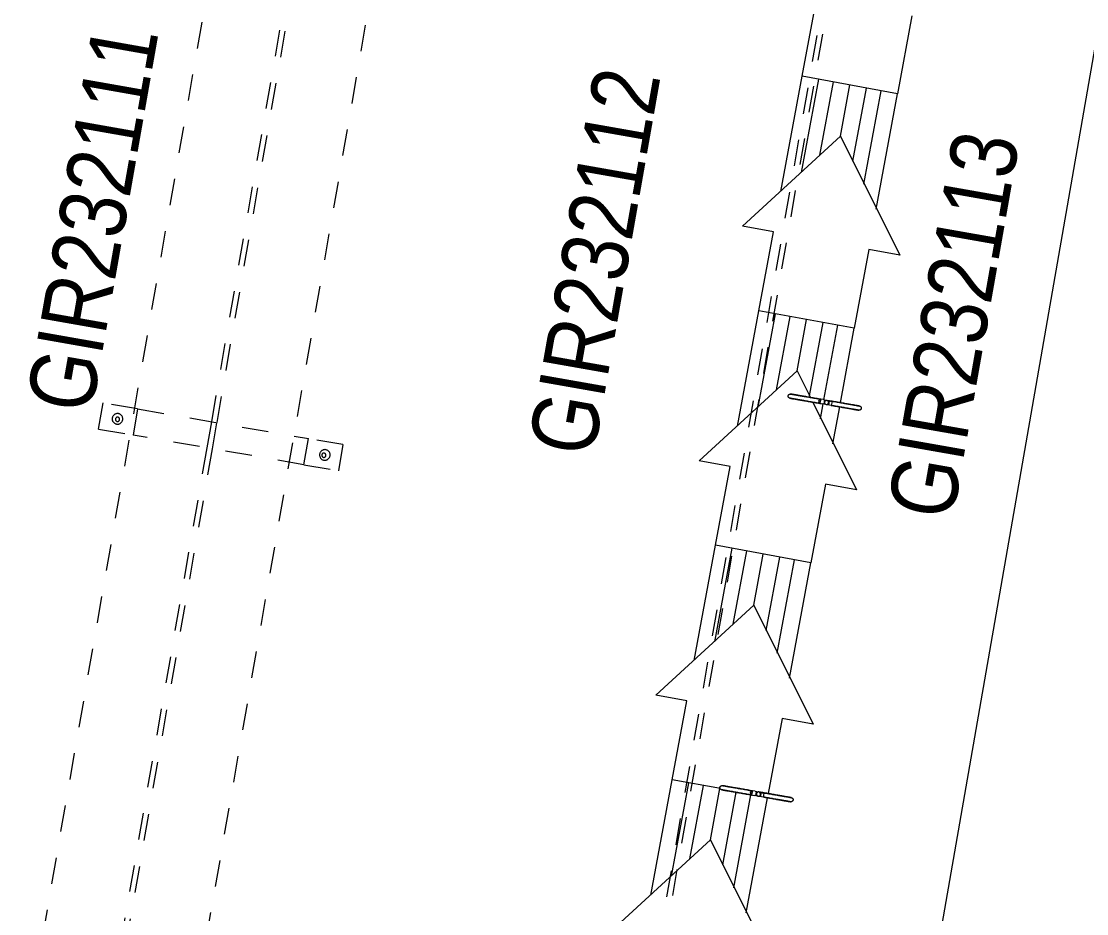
# Model space of a CAD drawing. Header units: metres. Extents: x 2 to 65, y 3 to 557.
# Drawn here: x 45.635 to 49.654, y 526.497 to 529.865 of the extents above; entities that cross this region are included whole.
import ezdxf

# ---------------------------------------------------------------- set-up
doc = ezdxf.new("R2010")
doc.units = ezdxf.units.M
doc.linetypes.add('JacobsDash', pattern=[0.0045, 0.003, -0.0015])
doc.layers.get('Defpoints').update_dxf_attribs({"color": 41})
for name, color, linetype, lineweight in [('A-ANNO-DIMS', 7, 'Continuous', 9), ('A-DETL', 7, 'Continuous', 13), ('A-GENM', 7, 'Continuous', 35), ('S-BEAM', 7, 'Continuous', 50), ('S-BEAM-HDLN', 7, 'JacobsDash', 18), ('S-BEAM-IDEN', 7, 'Continuous', 18)]:
    doc.layers.add(name, color=color, linetype=linetype, lineweight=lineweight)
doc.styles.add('Arial Narrow_5', font='ARIALN.TTF', dxfattribs={"height": 0.25})
doc.dimstyles.new('Dimension_Standard_O__mm__2', dxfattribs={"dimscale": 0.3048, "dimtxt": 0.255858, "dimasz": 0.82021, "dimexe": 0.787402, "dimexo": 0.492126, "dimgap": 0.492126, "dimtad": 1, "dimdec": 0, "dimlfac": 1000, "dimzin": 0, "dimdsep": 46, "dimtxsty": 'Arial Narrow_5', "dimsah": 1, "dimcen": 0.09, "dimaunit": 1, "dimadec": 4, "dimazin": 0, "dimtfac": 1, "dimtdec": 4, "dimtix": 1, "dimtmove": 2, "dimatfit": 3, "dimfxl": 1, "dimtvp": 1, "dimtfill": 1, "dimtolj": 1, "dimtzin": 0, "dimlwd": 18, "dimlwe": 18, "dimarcsym": 2})

# ---------------------------------------------------------------- blocks, each defined once
blk = doc.blocks.new('T2DPAA-T2D-C3S-SD-M2D-100010_250_dwg-40816791-DRG-2873251 - SERVICE SUPPORT GENERAL ARRANGEMENT PLAN')
at = {"color": 252, "lineweight": 18, "true_color": 0x888888}
for p, q in [((62.7834, -621.6678), (63.225, -621.6337)), ((61.886, -621.7371), (62.3277, -621.703)), ((62.8724, -621.7244), (63.2299, -621.6967)), ((60.9887, -621.8065), (61.4303, -621.7723)), ((61.975, -621.7937), (62.3325, -621.7661)), ((62.9538, -621.7745), (63.2342, -621.7528)), ((60.0914, -621.8758), (60.533, -621.8417)), ((61.0777, -621.863), (61.4352, -621.8354)), ((62.0565, -621.8438), (62.3369, -621.8222)), ((61.1591, -621.9132), (61.4395, -621.8915)), ((62.9635, -621.9007), (63.2439, -621.879)), ((60.1804, -621.9324), (60.5379, -621.9048)), ((62.1455, -621.9004), (62.0611, -621.975)), ((62.8908, -621.9627), (63.2483, -621.9351)), ((60.2618, -621.9825), (60.5422, -621.9608)), ((62.0662, -621.97), (62.3466, -621.9483)), ((62.0659, -622.0264), (62.3509, -622.0044)), ((62.8115, -622.0323), (63.2531, -621.9982)), ((61.1689, -622.0393), (61.4493, -622.0177)), ((61.9934, -622.032), (62.0497, -622.0277)), ((60.2716, -622.1087), (60.5492, -622.0872)), ((61.0961, -622.1014), (61.4536, -622.0737)), ((61.9142, -622.1016), (62.0552, -622.0907)), ((62.0711, -622.0895), (62.3558, -622.0675)), ((61.0169, -622.171), (61.4585, -622.1368)), ((60.1988, -622.1707), (60.5542, -622.1432)), ((60.1196, -622.2403), (60.5598, -622.2063))]:
    blk.add_line(p, q, dxfattribs=at)
at = {"color": 252, "lineweight": 18, "true_color": 0x888888, "flags": 128}
for points in [[(63.5513, -621.9751), (63.2532, -621.9982), (63.2251, -621.6337), (63.5265, -621.6104), (63.5173, -621.4912), (63.9401, -621.7617), (64.1364, -621.7466)], [(63.0428, -621.8311), (62.6665, -622.1634), (62.6573, -622.0442), (62.3559, -622.0675), (62.3277, -621.703), (62.6292, -621.6797), (62.6199, -621.5605), (63.0428, -621.8311), (63.2391, -621.8159)], [(62.0464, -621.9879), (61.7692, -622.2327), (61.76, -622.1135), (61.4586, -622.1368), (61.4304, -621.7723), (61.7318, -621.749), (61.7226, -621.6299), (62.1455, -621.9004), (62.3417, -621.8852)], [(60.5473, -622.0263), (60.5331, -621.8417), (60.8345, -621.8184), (60.8253, -621.6992), (61.2481, -621.9697), (61.4444, -621.9546)], [(60.3508, -622.0391), (59.9745, -622.3714), (59.9653, -622.2522), (59.6639, -622.2755), (59.6358, -621.911), (59.9372, -621.8877), (59.928, -621.7685), (60.3508, -622.0391), (60.5471, -622.0239)], [(61.2481, -621.9697), (60.8719, -622.302), (60.8627, -622.1829), (60.5753, -622.2051)]]:
    blk.add_lwpolyline(points, dxfattribs=at)
blk = doc.blocks.new('T2DPAA-T2D-PWC-SD-M2D-100001_ProposedDrainage_rvt-1-DRG-2873251 - SERVICE SUPPORT GENERAL ARRANGEMENT PLAN')
at = {"color": 252, "lineweight": 18, "true_color": 0x888888, "rotation": 75.11694444444437}
blk.add_blockref('T2DPAA-T2D-C3S-SD-M2D-100010_250_dwg-40816791-DRG-2873251 - SERVICE SUPPORT GENERAL ARRANGEMENT PLAN', (-1731.0833, 628.2185), dxfattribs=at)
blk = doc.blocks.new('11_GEN_BR08_Hanger for drainage_Support - 11_GEN_drainage support-9311119-DRG-2873251 - SERVICE SUPPORT GENERAL ARRANGEMENT PLAN')
at = {"layer": 'A-GENM', "lineweight": 9}
for p, q in [((-0.0243, 0.0079), (-0.0243, -0.0083)), ((-0.0147, 0.0079), (-0.0243, 0.0079)), ((-0.0147, 0.0079), (-0.0009, 0.0079)), ((-0.0086, -0.0074), (-0.0086, 0.0069)), ((-0.0086, 0.0069), (-0.004, 0.0069)), ((0.0009, 0.0079), (0.0194, 0.0079)), ((0.004, 0.0069), (0.0087, 0.0069)), ((0.0087, 0.0069), (0.0087, -0.0074)), ((0.0194, 0.0079), (0.0194, -0.0083)), ((-0.0243, -0.0083), (-0.0147, -0.0083)), ((0.0194, -0.0083), (-0.0147, -0.0083)), ((-0.003, -0.0074), (-0.0086, -0.0074)), ((-0.0025, -0.0074), (-0.0027, -0.0074)), ((0.0027, -0.0074), (0.0025, -0.0074)), ((0.0087, -0.0074), (0.003, -0.0074))]:
    blk.add_line(p, q, dxfattribs=at)
at = {"layer": 'A-GENM', "lineweight": 9, "flags": 128}
for points in [[(-0.1472, -0.0048), (-0.1472, -0.0044), (-0.1472, -0.0041), (-0.1472, -0.0038), (-0.1471, -0.0035), (-0.1471, -0.0032), (-0.147, -0.0028), (-0.1469, -0.0025), (-0.1469, -0.0022), (-0.1468, -0.0019), (-0.1467, -0.0016), (-0.1465, -0.0013), (-0.1464, -0.001), (-0.1463, -0.0007), (-0.1461, -0.0005), (-0.1459, -0.0002), (-0.1458, 0.0001), (-0.1456, 0.0003), (-0.1454, 0.0006), (-0.1452, 0.0008), (-0.1449, 0.0011), (-0.1447, 0.0013), (-0.1445, 0.0015), (-0.1442, 0.0017), (-0.144, 0.0019), (-0.1437, 0.0021), (-0.1435, 0.0023), (-0.1432, 0.0024), (-0.1429, 0.0026), (-0.1426, 0.0027), (-0.1423, 0.0029), (-0.142, 0.003), (-0.1417, 0.0031), (-0.1414, 0.0032), (-0.1411, 0.0033), (-0.1408, 0.0033), (-0.1405, 0.0034), (-0.1402, 0.0034), (-0.1399, 0.0035), (-0.1395, 0.0035), (-0.1394, 0.0035)], [(-0.1394, 0.0035), (-0.1393, 0.0035), (-0.139, 0.0035), (-0.1385, 0.0035), (-0.1378, 0.0036), (-0.1368, 0.0036), (-0.1357, 0.0036), (-0.1343, 0.0037), (-0.1328, 0.0037), (-0.131, 0.0038), (-0.129, 0.0038), (-0.1269, 0.0039), (-0.1246, 0.004), (-0.122, 0.0041), (-0.1193, 0.0041), (-0.1164, 0.0042), (-0.1134, 0.0043), (-0.1101, 0.0044), (-0.1067, 0.0046), (-0.1032, 0.0047), (-0.0995, 0.0048), (-0.0956, 0.0049), (-0.0916, 0.005), (-0.0875, 0.0052), (-0.0832, 0.0053), (-0.0789, 0.0055), (-0.0744, 0.0056), (-0.0698, 0.0057), (-0.0651, 0.0059), (-0.0603, 0.0061), (-0.0554, 0.0062), (-0.0504, 0.0064), (-0.0454, 0.0065), (-0.0403, 0.0067), (-0.0352, 0.0069), (-0.03, 0.007), (-0.0248, 0.0072)], [(-0.024, 0.0072), (-0.0279, 0.0071), (-0.033, 0.0069), (-0.0382, 0.0068), (-0.0433, 0.0066), (-0.0483, 0.0064), (-0.0533, 0.0063), (-0.0582, 0.0061), (-0.0631, 0.006), (-0.0678, 0.0058), (-0.0724, 0.0057), (-0.077, 0.0055), (-0.0814, 0.0054), (-0.0857, 0.0052), (-0.0899, 0.0051), (-0.094, 0.005), (-0.0979, 0.0048), (-0.1016, 0.0047), (-0.1053, 0.0046), (-0.1087, 0.0045), (-0.112, 0.0044), (-0.1152, 0.0043), (-0.1181, 0.0042), (-0.1209, 0.0041), (-0.1235, 0.004), (-0.1259, 0.0039), (-0.1282, 0.0039), (-0.1302, 0.0038), (-0.132, 0.0037), (-0.1337, 0.0037), (-0.1351, 0.0036), (-0.1364, 0.0036), (-0.1374, 0.0036), (-0.1382, 0.0035), (-0.1388, 0.0035), (-0.1392, 0.0035), (-0.1394, 0.0035), (-0.1394, 0.0035)], [(0.1242, 0.012), (0.1241, 0.012), (0.1238, 0.012), (0.1232, 0.012), (0.1225, 0.012), (0.1216, 0.0119), (0.1204, 0.0119), (0.119, 0.0118), (0.1175, 0.0118), (0.1157, 0.0117), (0.1138, 0.0117), (0.1116, 0.0116), (0.1093, 0.0115), (0.1068, 0.0115), (0.104, 0.0114), (0.1012, 0.0113), (0.0981, 0.0112), (0.0949, 0.0111), (0.0915, 0.011), (0.0879, 0.0108), (0.0842, 0.0107), (0.0803, 0.0106), (0.0763, 0.0105), (0.0722, 0.0103), (0.068, 0.0102), (0.0636, 0.0101), (0.0591, 0.0099), (0.0545, 0.0098), (0.0498, 0.0096), (0.045, 0.0095), (0.0401, 0.0093), (0.0352, 0.0091), (0.0302, 0.009), (0.0251, 0.0088), (0.0199, 0.0086), (0.0148, 0.0085), (0.0096, 0.0083), (0.0077, 0.0083)], [(0.0077, 0.0083), (0.0126, 0.0084), (0.0178, 0.0086), (0.0229, 0.0087), (0.028, 0.0089), (0.0331, 0.0091), (0.0381, 0.0092), (0.043, 0.0094), (0.0478, 0.0095), (0.0525, 0.0097), (0.0572, 0.0099), (0.0617, 0.01), (0.0661, 0.0101), (0.0704, 0.0103), (0.0746, 0.0104), (0.0787, 0.0105), (0.0826, 0.0107), (0.0864, 0.0108), (0.09, 0.0109), (0.0935, 0.011), (0.0968, 0.0111), (0.0999, 0.0112), (0.1029, 0.0113), (0.1056, 0.0114), (0.1082, 0.0115), (0.1107, 0.0116), (0.1129, 0.0117), (0.1149, 0.0117), (0.1168, 0.0118), (0.1184, 0.0118), (0.1199, 0.0119), (0.1211, 0.0119), (0.1221, 0.0119), (0.1229, 0.012), (0.1236, 0.012), (0.124, 0.012), (0.1242, 0.012), (0.1242, 0.012)], [(0.1242, 0.012), (0.1245, 0.012), (0.1248, 0.012), (0.1251, 0.012), (0.1255, 0.012), (0.1258, 0.0119), (0.1261, 0.0118), (0.1264, 0.0118), (0.1267, 0.0117), (0.127, 0.0116), (0.1273, 0.0115), (0.1276, 0.0114), (0.1279, 0.0112), (0.1282, 0.0111), (0.1285, 0.0109), (0.1287, 0.0108), (0.129, 0.0106), (0.1293, 0.0104), (0.1295, 0.0102), (0.1298, 0.01), (0.13, 0.0098), (0.1302, 0.0095), (0.1304, 0.0093), (0.1306, 0.0091), (0.1308, 0.0088), (0.131, 0.0086), (0.1312, 0.0083), (0.1314, 0.008), (0.1315, 0.0077), (0.1317, 0.0074), (0.1318, 0.0072), (0.1319, 0.0069), (0.132, 0.0066), (0.1321, 0.0063), (0.1322, 0.0059), (0.1323, 0.0056), (0.1323, 0.0053), (0.1324, 0.005), (0.1324, 0.0047), (0.1324, 0.0044), (0.1324, 0.0043)], [(0.1324, 0.0043), (0.1324, 0.004), (0.1324, 0.0036), (0.1324, 0.0033), (0.1324, 0.003), (0.1323, 0.0027), (0.1323, 0.0024), (0.1322, 0.0021), (0.1321, 0.0017), (0.132, 0.0014), (0.1319, 0.0011), (0.1318, 0.0008), (0.1316, 0.0006), (0.1315, 0.0003), (0.1313, 0), (0.1312, -0.0003), (0.131, -0.0005), (0.1308, -0.0008), (0.1306, -0.0011), (0.1304, -0.0013), (0.1302, -0.0015), (0.13, -0.0018), (0.1297, -0.002), (0.1295, -0.0022), (0.1292, -0.0024), (0.129, -0.0026), (0.1287, -0.0027), (0.1284, -0.0029), (0.1282, -0.0031), (0.1279, -0.0032), (0.1276, -0.0033), (0.1273, -0.0035), (0.127, -0.0036), (0.1267, -0.0037), (0.1264, -0.0037), (0.126, -0.0038), (0.1257, -0.0039), (0.1254, -0.0039), (0.1251, -0.004), (0.1248, -0.004), (0.1247, -0.004)], [(-0.1389, -0.0125), (-0.1393, -0.0125), (-0.1396, -0.0125), (-0.1399, -0.0125), (-0.1402, -0.0124), (-0.1405, -0.0124), (-0.1408, -0.0123), (-0.1412, -0.0123), (-0.1415, -0.0122), (-0.1418, -0.0121), (-0.1421, -0.012), (-0.1424, -0.0118), (-0.1427, -0.0117), (-0.1429, -0.0116), (-0.1432, -0.0114), (-0.1435, -0.0112), (-0.1438, -0.0111), (-0.144, -0.0109), (-0.1443, -0.0107), (-0.1445, -0.0105), (-0.1447, -0.0103), (-0.145, -0.01), (-0.1452, -0.0098), (-0.1454, -0.0095), (-0.1456, -0.0093), (-0.1458, -0.009), (-0.146, -0.0088), (-0.1461, -0.0085), (-0.1463, -0.0082), (-0.1464, -0.0079), (-0.1466, -0.0076), (-0.1467, -0.0073), (-0.1468, -0.007), (-0.1469, -0.0067), (-0.147, -0.0064), (-0.147, -0.0061), (-0.1471, -0.0058), (-0.1471, -0.0055), (-0.1472, -0.0052), (-0.1472, -0.0048), (-0.1472, -0.0048)], [(-0.1389, -0.0125), (-0.1388, -0.0125), (-0.1385, -0.0125), (-0.138, -0.0125), (-0.1372, -0.0124), (-0.1363, -0.0124), (-0.1352, -0.0124), (-0.1338, -0.0123), (-0.1322, -0.0123), (-0.1305, -0.0122), (-0.1285, -0.0122), (-0.1264, -0.0121), (-0.124, -0.012), (-0.1215, -0.0119), (-0.1188, -0.0118), (-0.1159, -0.0117), (-0.1128, -0.0116), (-0.1096, -0.0115), (-0.1062, -0.0114), (-0.1027, -0.0113), (-0.099, -0.0112), (-0.0951, -0.0111), (-0.0911, -0.0109), (-0.087, -0.0108), (-0.0827, -0.0107), (-0.0783, -0.0105), (-0.0738, -0.0104), (-0.0692, -0.0102), (-0.0645, -0.0101), (-0.0598, -0.0099), (-0.0549, -0.0098), (-0.0499, -0.0096), (-0.0449, -0.0095), (-0.0398, -0.0093), (-0.0347, -0.0091), (-0.0295, -0.009), (-0.0243, -0.0088), (-0.0225, -0.0087)], [(-0.0225, -0.0087), (-0.0273, -0.0089), (-0.0325, -0.0091), (-0.0377, -0.0092), (-0.0428, -0.0094), (-0.0478, -0.0095), (-0.0528, -0.0097), (-0.0577, -0.0099), (-0.0625, -0.01), (-0.0673, -0.0102), (-0.0719, -0.0103), (-0.0765, -0.0105), (-0.0809, -0.0106), (-0.0852, -0.0108), (-0.0894, -0.0109), (-0.0934, -0.011), (-0.0974, -0.0111), (-0.1011, -0.0113), (-0.1047, -0.0114), (-0.1082, -0.0115), (-0.1115, -0.0116), (-0.1146, -0.0117), (-0.1176, -0.0118), (-0.1204, -0.0119), (-0.123, -0.012), (-0.1254, -0.0121), (-0.1276, -0.0121), (-0.1297, -0.0122), (-0.1315, -0.0123), (-0.1332, -0.0123), (-0.1346, -0.0124), (-0.1358, -0.0124), (-0.1369, -0.0124), (-0.1377, -0.0125), (-0.1383, -0.0125), (-0.1387, -0.0125), (-0.1389, -0.0125), (-0.1389, -0.0125)], [(0.0194, -0.0074), (0.0234, -0.0072), (0.0285, -0.0071), (0.0336, -0.0069), (0.0386, -0.0068), (0.0435, -0.0066), (0.0483, -0.0064), (0.053, -0.0063), (0.0577, -0.0061), (0.0622, -0.006), (0.0667, -0.0059), (0.071, -0.0057), (0.0751, -0.0056), (0.0792, -0.0054), (0.0831, -0.0053), (0.0869, -0.0052), (0.0905, -0.0051), (0.094, -0.005), (0.0973, -0.0049), (0.1004, -0.0048), (0.1034, -0.0047), (0.1062, -0.0046), (0.1088, -0.0045), (0.1112, -0.0044), (0.1134, -0.0043), (0.1154, -0.0043), (0.1173, -0.0042), (0.1189, -0.0042), (0.1204, -0.0041), (0.1216, -0.0041), (0.1226, -0.004), (0.1235, -0.004), (0.1241, -0.004), (0.1245, -0.004), (0.1247, -0.004), (0.1247, -0.004)], [(0.1247, -0.004), (0.1246, -0.004), (0.1243, -0.004), (0.1237, -0.004), (0.123, -0.004), (0.1221, -0.0041), (0.1209, -0.0041), (0.1196, -0.0041), (0.118, -0.0042), (0.1162, -0.0042), (0.1143, -0.0043), (0.1121, -0.0044), (0.1098, -0.0045), (0.1073, -0.0045), (0.1046, -0.0046), (0.1017, -0.0047), (0.0986, -0.0048), (0.0954, -0.0049), (0.092, -0.005), (0.0884, -0.0051), (0.0847, -0.0053), (0.0809, -0.0054), (0.0769, -0.0055), (0.0727, -0.0057), (0.0685, -0.0058), (0.0641, -0.0059), (0.0596, -0.0061), (0.055, -0.0062), (0.0503, -0.0064), (0.0455, -0.0065), (0.0406, -0.0067), (0.0357, -0.0069), (0.0307, -0.007), (0.0256, -0.0072), (0.0205, -0.0073)]]:
    blk.add_lwpolyline(points, dxfattribs=at)
at = {"layer": 'A-GENM', "lineweight": 9}
for centre, start, end in [((-0.0224, -0.0007), 106.8501, 181.8501), ((-0.0224, -0.0007), 141.9806, 143.1352), ((0, 0), 90, 270), ((0, 0), 270, 90), ((0.0076, 0.0002), 76.8501, 103.2861), ((-0.0224, -0.0007), 181.8501, 286.8501), ((-0.0224, -0.0007), 203.0152, 205.765), ((-0.0224, -0.0007), 215.6793, 216.1847), ((0.0076, 0.0002), 241.8501, 252.7952)]:
    blk.add_arc(centre, 0.008, start, end, dxfattribs=at)
for points, knots in [([(-0.0304, -0.0003), (-0.0303, 0.0001), (-0.0303, 0.0006), (-0.0301, 0.0012), (-0.03, 0.0016), (-0.03, 0.0016)], [-0.97582168, -0.97582168, -0.97582168, -0.97582168, -0.94444444, -0.91666667, -0.9103535, -0.9103535, -0.9103535, -0.9103535]), ([(-0.0273, 0.0056), (-0.0271, 0.0057), (-0.0268, 0.0059), (-0.0266, 0.0061), (-0.0265, 0.0061)], [-0.72222222, -0.72222222, -0.72222222, -0.72222222, -0.69444444, -0.68448556, -0.68448556, -0.68448556, -0.68448556]), ([(-0.0285, -0.0058), (-0.0286, -0.0057), (-0.0288, -0.0055), (-0.0289, -0.0053), (-0.029, -0.0053)], [-0.18728717, -0.18728717, -0.18728717, -0.18728717, -0.16666667, -0.16024192, -0.16024192, -0.16024192, -0.16024192]), ([(-0.0261, -0.0078), (-0.0261, -0.0078), (-0.0264, -0.0076), (-0.0266, -0.0075), (-0.0268, -0.0074)], [-0.31551816, -0.31551816, -0.31551816, -0.31551816, -0.30555556, -0.27777778, -0.27777778, -0.27777778, -0.27777778]), ([(-0.0243, -0.0085), (-0.0244, -0.0085), (-0.0245, -0.0084), (-0.0246, -0.0084), (-0.0246, -0.0084)], [-0.39530861, -0.39530861, -0.39530861, -0.39530861, -0.38888889, -0.38232105, -0.38232105, -0.38232105, -0.38232105])]:
    blk.add_open_spline(points, degree=3, knots=knots, dxfattribs=at)
for points in [[(-0.0251, 0.0068), (-0.0251, 0.0068), (-0.025, 0.0068), (-0.025, 0.0068)], [(0.0061, 0.0081), (0.0062, 0.0081), (0.0063, 0.0081), (0.0064, 0.0081)], [(-0.0208, -0.0086), (-0.0209, -0.0086), (-0.021, -0.0086), (-0.0211, -0.0086)]]:
    blk.add_open_spline(points, degree=3, dxfattribs=at)
blk = doc.blocks.new('11_GEN_BR08_Hanger for drainage_Support - 11_GEN_drainage support-9311272-DRG-2873251 - SERVICE SUPPORT GENERAL ARRANGEMENT PLAN')
at = {"layer": 'A-GENM', "lineweight": 9}
for p, q in [((-0.0243, 0.0079), (-0.0243, -0.0083)), ((-0.0147, 0.0079), (-0.0243, 0.0079)), ((-0.0147, 0.0079), (-0.0009, 0.0079)), ((-0.0086, -0.0074), (-0.0086, 0.0069)), ((-0.0086, 0.0069), (-0.004, 0.0069)), ((0.0009, 0.0079), (0.0194, 0.0079)), ((0.004, 0.0069), (0.0087, 0.0069)), ((0.0087, 0.0069), (0.0087, -0.0074)), ((0.0194, 0.0079), (0.0194, -0.0083)), ((-0.0243, -0.0083), (-0.0147, -0.0083)), ((0.0194, -0.0083), (-0.0147, -0.0083)), ((-0.003, -0.0074), (-0.0086, -0.0074)), ((-0.0025, -0.0074), (-0.0027, -0.0074)), ((0.0027, -0.0074), (0.0025, -0.0074)), ((0.0087, -0.0074), (0.003, -0.0074))]:
    blk.add_line(p, q, dxfattribs=at)
at = {"layer": 'A-GENM', "lineweight": 9, "flags": 128}
for points in [[(-0.1472, -0.0048), (-0.1472, -0.0044), (-0.1472, -0.0041), (-0.1472, -0.0038), (-0.1471, -0.0035), (-0.1471, -0.0032), (-0.147, -0.0028), (-0.1469, -0.0025), (-0.1469, -0.0022), (-0.1468, -0.0019), (-0.1467, -0.0016), (-0.1465, -0.0013), (-0.1464, -0.001), (-0.1463, -0.0007), (-0.1461, -0.0005), (-0.1459, -0.0002), (-0.1458, 0.0001), (-0.1456, 0.0003), (-0.1454, 0.0006), (-0.1452, 0.0008), (-0.1449, 0.0011), (-0.1447, 0.0013), (-0.1445, 0.0015), (-0.1442, 0.0017), (-0.144, 0.0019), (-0.1437, 0.0021), (-0.1435, 0.0023), (-0.1432, 0.0024), (-0.1429, 0.0026), (-0.1426, 0.0027), (-0.1423, 0.0029), (-0.142, 0.003), (-0.1417, 0.0031), (-0.1414, 0.0032), (-0.1411, 0.0033), (-0.1408, 0.0033), (-0.1405, 0.0034), (-0.1402, 0.0034), (-0.1399, 0.0035), (-0.1395, 0.0035), (-0.1394, 0.0035)], [(-0.1394, 0.0035), (-0.1393, 0.0035), (-0.139, 0.0035), (-0.1385, 0.0035), (-0.1378, 0.0036), (-0.1368, 0.0036), (-0.1357, 0.0036), (-0.1343, 0.0037), (-0.1328, 0.0037), (-0.131, 0.0038), (-0.129, 0.0038), (-0.1269, 0.0039), (-0.1246, 0.004), (-0.122, 0.0041), (-0.1193, 0.0041), (-0.1164, 0.0042), (-0.1134, 0.0043), (-0.1101, 0.0044), (-0.1067, 0.0046), (-0.1032, 0.0047), (-0.0995, 0.0048), (-0.0956, 0.0049), (-0.0916, 0.005), (-0.0875, 0.0052), (-0.0832, 0.0053), (-0.0789, 0.0055), (-0.0744, 0.0056), (-0.0698, 0.0057), (-0.0651, 0.0059), (-0.0603, 0.0061), (-0.0554, 0.0062), (-0.0504, 0.0064), (-0.0454, 0.0065), (-0.0403, 0.0067), (-0.0352, 0.0069), (-0.03, 0.007), (-0.0248, 0.0072)], [(-0.024, 0.0072), (-0.0279, 0.0071), (-0.033, 0.0069), (-0.0382, 0.0068), (-0.0433, 0.0066), (-0.0483, 0.0064), (-0.0533, 0.0063), (-0.0582, 0.0061), (-0.0631, 0.006), (-0.0678, 0.0058), (-0.0724, 0.0057), (-0.077, 0.0055), (-0.0814, 0.0054), (-0.0857, 0.0052), (-0.0899, 0.0051), (-0.094, 0.005), (-0.0979, 0.0048), (-0.1016, 0.0047), (-0.1053, 0.0046), (-0.1087, 0.0045), (-0.112, 0.0044), (-0.1152, 0.0043), (-0.1181, 0.0042), (-0.1209, 0.0041), (-0.1235, 0.004), (-0.1259, 0.0039), (-0.1282, 0.0039), (-0.1302, 0.0038), (-0.132, 0.0037), (-0.1337, 0.0037), (-0.1351, 0.0036), (-0.1364, 0.0036), (-0.1374, 0.0036), (-0.1382, 0.0035), (-0.1388, 0.0035), (-0.1392, 0.0035), (-0.1394, 0.0035), (-0.1394, 0.0035)], [(0.1242, 0.012), (0.1241, 0.012), (0.1238, 0.012), (0.1232, 0.012), (0.1225, 0.012), (0.1216, 0.0119), (0.1204, 0.0119), (0.119, 0.0118), (0.1175, 0.0118), (0.1157, 0.0117), (0.1138, 0.0117), (0.1116, 0.0116), (0.1093, 0.0115), (0.1068, 0.0115), (0.104, 0.0114), (0.1012, 0.0113), (0.0981, 0.0112), (0.0949, 0.0111), (0.0915, 0.011), (0.0879, 0.0108), (0.0842, 0.0107), (0.0803, 0.0106), (0.0763, 0.0105), (0.0722, 0.0103), (0.068, 0.0102), (0.0636, 0.0101), (0.0591, 0.0099), (0.0545, 0.0098), (0.0498, 0.0096), (0.045, 0.0095), (0.0401, 0.0093), (0.0352, 0.0091), (0.0302, 0.009), (0.0251, 0.0088), (0.0199, 0.0086), (0.0148, 0.0085), (0.0096, 0.0083), (0.0077, 0.0083)], [(0.0077, 0.0083), (0.0126, 0.0084), (0.0178, 0.0086), (0.0229, 0.0087), (0.028, 0.0089), (0.0331, 0.0091), (0.0381, 0.0092), (0.043, 0.0094), (0.0478, 0.0095), (0.0525, 0.0097), (0.0572, 0.0099), (0.0617, 0.01), (0.0661, 0.0101), (0.0704, 0.0103), (0.0746, 0.0104), (0.0787, 0.0105), (0.0826, 0.0107), (0.0864, 0.0108), (0.09, 0.0109), (0.0935, 0.011), (0.0968, 0.0111), (0.0999, 0.0112), (0.1029, 0.0113), (0.1056, 0.0114), (0.1082, 0.0115), (0.1107, 0.0116), (0.1129, 0.0117), (0.1149, 0.0117), (0.1168, 0.0118), (0.1184, 0.0118), (0.1199, 0.0119), (0.1211, 0.0119), (0.1221, 0.0119), (0.1229, 0.012), (0.1236, 0.012), (0.124, 0.012), (0.1242, 0.012), (0.1242, 0.012)], [(0.1242, 0.012), (0.1245, 0.012), (0.1248, 0.012), (0.1251, 0.012), (0.1255, 0.012), (0.1258, 0.0119), (0.1261, 0.0118), (0.1264, 0.0118), (0.1267, 0.0117), (0.127, 0.0116), (0.1273, 0.0115), (0.1276, 0.0114), (0.1279, 0.0112), (0.1282, 0.0111), (0.1285, 0.0109), (0.1287, 0.0108), (0.129, 0.0106), (0.1293, 0.0104), (0.1295, 0.0102), (0.1298, 0.01), (0.13, 0.0098), (0.1302, 0.0095), (0.1304, 0.0093), (0.1306, 0.0091), (0.1308, 0.0088), (0.131, 0.0086), (0.1312, 0.0083), (0.1314, 0.008), (0.1315, 0.0077), (0.1317, 0.0074), (0.1318, 0.0072), (0.1319, 0.0069), (0.132, 0.0066), (0.1321, 0.0063), (0.1322, 0.0059), (0.1323, 0.0056), (0.1323, 0.0053), (0.1324, 0.005), (0.1324, 0.0047), (0.1324, 0.0044), (0.1324, 0.0043)], [(0.1324, 0.0043), (0.1324, 0.004), (0.1324, 0.0036), (0.1324, 0.0033), (0.1324, 0.003), (0.1323, 0.0027), (0.1323, 0.0024), (0.1322, 0.0021), (0.1321, 0.0017), (0.132, 0.0014), (0.1319, 0.0011), (0.1318, 0.0008), (0.1316, 0.0006), (0.1315, 0.0003), (0.1313, 0), (0.1312, -0.0003), (0.131, -0.0005), (0.1308, -0.0008), (0.1306, -0.0011), (0.1304, -0.0013), (0.1302, -0.0015), (0.13, -0.0018), (0.1297, -0.002), (0.1295, -0.0022), (0.1292, -0.0024), (0.129, -0.0026), (0.1287, -0.0027), (0.1284, -0.0029), (0.1282, -0.0031), (0.1279, -0.0032), (0.1276, -0.0033), (0.1273, -0.0035), (0.127, -0.0036), (0.1267, -0.0037), (0.1264, -0.0037), (0.126, -0.0038), (0.1257, -0.0039), (0.1254, -0.0039), (0.1251, -0.004), (0.1248, -0.004), (0.1247, -0.004)], [(-0.1389, -0.0125), (-0.1393, -0.0125), (-0.1396, -0.0125), (-0.1399, -0.0125), (-0.1402, -0.0124), (-0.1405, -0.0124), (-0.1408, -0.0123), (-0.1412, -0.0123), (-0.1415, -0.0122), (-0.1418, -0.0121), (-0.1421, -0.012), (-0.1424, -0.0118), (-0.1427, -0.0117), (-0.1429, -0.0116), (-0.1432, -0.0114), (-0.1435, -0.0112), (-0.1438, -0.0111), (-0.144, -0.0109), (-0.1443, -0.0107), (-0.1445, -0.0105), (-0.1447, -0.0103), (-0.145, -0.01), (-0.1452, -0.0098), (-0.1454, -0.0095), (-0.1456, -0.0093), (-0.1458, -0.009), (-0.146, -0.0088), (-0.1461, -0.0085), (-0.1463, -0.0082), (-0.1464, -0.0079), (-0.1466, -0.0076), (-0.1467, -0.0073), (-0.1468, -0.007), (-0.1469, -0.0067), (-0.147, -0.0064), (-0.147, -0.0061), (-0.1471, -0.0058), (-0.1471, -0.0055), (-0.1472, -0.0052), (-0.1472, -0.0048), (-0.1472, -0.0048)], [(-0.1389, -0.0125), (-0.1388, -0.0125), (-0.1385, -0.0125), (-0.138, -0.0125), (-0.1372, -0.0124), (-0.1363, -0.0124), (-0.1352, -0.0124), (-0.1338, -0.0123), (-0.1322, -0.0123), (-0.1305, -0.0122), (-0.1285, -0.0122), (-0.1264, -0.0121), (-0.124, -0.012), (-0.1215, -0.0119), (-0.1188, -0.0118), (-0.1159, -0.0117), (-0.1128, -0.0116), (-0.1096, -0.0115), (-0.1062, -0.0114), (-0.1027, -0.0113), (-0.099, -0.0112), (-0.0951, -0.0111), (-0.0911, -0.0109), (-0.087, -0.0108), (-0.0827, -0.0107), (-0.0783, -0.0105), (-0.0738, -0.0104), (-0.0692, -0.0102), (-0.0645, -0.0101), (-0.0598, -0.0099), (-0.0549, -0.0098), (-0.0499, -0.0096), (-0.0449, -0.0095), (-0.0398, -0.0093), (-0.0347, -0.0091), (-0.0295, -0.009), (-0.0243, -0.0088), (-0.0225, -0.0087)], [(-0.0225, -0.0087), (-0.0273, -0.0089), (-0.0325, -0.0091), (-0.0377, -0.0092), (-0.0428, -0.0094), (-0.0478, -0.0095), (-0.0528, -0.0097), (-0.0577, -0.0099), (-0.0625, -0.01), (-0.0673, -0.0102), (-0.0719, -0.0103), (-0.0765, -0.0105), (-0.0809, -0.0106), (-0.0852, -0.0108), (-0.0894, -0.0109), (-0.0934, -0.011), (-0.0974, -0.0111), (-0.1011, -0.0113), (-0.1047, -0.0114), (-0.1082, -0.0115), (-0.1115, -0.0116), (-0.1146, -0.0117), (-0.1176, -0.0118), (-0.1204, -0.0119), (-0.123, -0.012), (-0.1254, -0.0121), (-0.1276, -0.0121), (-0.1297, -0.0122), (-0.1315, -0.0123), (-0.1332, -0.0123), (-0.1346, -0.0124), (-0.1358, -0.0124), (-0.1369, -0.0124), (-0.1377, -0.0125), (-0.1383, -0.0125), (-0.1387, -0.0125), (-0.1389, -0.0125), (-0.1389, -0.0125)], [(0.0194, -0.0074), (0.0234, -0.0072), (0.0285, -0.0071), (0.0336, -0.0069), (0.0386, -0.0068), (0.0435, -0.0066), (0.0483, -0.0064), (0.053, -0.0063), (0.0577, -0.0061), (0.0622, -0.006), (0.0667, -0.0059), (0.071, -0.0057), (0.0751, -0.0056), (0.0792, -0.0054), (0.0831, -0.0053), (0.0869, -0.0052), (0.0905, -0.0051), (0.094, -0.005), (0.0973, -0.0049), (0.1004, -0.0048), (0.1034, -0.0047), (0.1062, -0.0046), (0.1088, -0.0045), (0.1112, -0.0044), (0.1134, -0.0043), (0.1154, -0.0043), (0.1173, -0.0042), (0.1189, -0.0042), (0.1204, -0.0041), (0.1216, -0.0041), (0.1226, -0.004), (0.1235, -0.004), (0.1241, -0.004), (0.1245, -0.004), (0.1247, -0.004), (0.1247, -0.004)], [(0.1247, -0.004), (0.1246, -0.004), (0.1243, -0.004), (0.1237, -0.004), (0.123, -0.004), (0.1221, -0.0041), (0.1209, -0.0041), (0.1196, -0.0041), (0.118, -0.0042), (0.1162, -0.0042), (0.1143, -0.0043), (0.1121, -0.0044), (0.1098, -0.0045), (0.1073, -0.0045), (0.1046, -0.0046), (0.1017, -0.0047), (0.0986, -0.0048), (0.0954, -0.0049), (0.092, -0.005), (0.0884, -0.0051), (0.0847, -0.0053), (0.0809, -0.0054), (0.0769, -0.0055), (0.0727, -0.0057), (0.0685, -0.0058), (0.0641, -0.0059), (0.0596, -0.0061), (0.055, -0.0062), (0.0503, -0.0064), (0.0455, -0.0065), (0.0406, -0.0067), (0.0357, -0.0069), (0.0307, -0.007), (0.0256, -0.0072), (0.0205, -0.0073)]]:
    blk.add_lwpolyline(points, dxfattribs=at)
at = {"layer": 'A-GENM', "lineweight": 9}
for centre, start, end in [((-0.0224, -0.0007), 106.8501, 181.8501), ((-0.0224, -0.0007), 141.9806, 143.1352), ((0, 0), 90, 270), ((0, 0), 270, 90), ((0.0076, 0.0002), 76.8501, 103.2861), ((-0.0224, -0.0007), 181.8501, 286.8501), ((-0.0224, -0.0007), 203.0152, 205.765), ((-0.0224, -0.0007), 215.6793, 216.1847), ((0.0076, 0.0002), 241.8501, 252.7952)]:
    blk.add_arc(centre, 0.008, start, end, dxfattribs=at)
for points, knots in [([(-0.0304, -0.0003), (-0.0303, 0.0001), (-0.0303, 0.0006), (-0.0301, 0.0012), (-0.03, 0.0016), (-0.03, 0.0016)], [-0.97582168, -0.97582168, -0.97582168, -0.97582168, -0.94444444, -0.91666667, -0.9103535, -0.9103535, -0.9103535, -0.9103535]), ([(-0.0273, 0.0056), (-0.0271, 0.0057), (-0.0268, 0.0059), (-0.0266, 0.0061), (-0.0265, 0.0061)], [-0.72222222, -0.72222222, -0.72222222, -0.72222222, -0.69444444, -0.68448556, -0.68448556, -0.68448556, -0.68448556]), ([(-0.0285, -0.0058), (-0.0286, -0.0057), (-0.0288, -0.0055), (-0.0289, -0.0053), (-0.029, -0.0053)], [-0.18728717, -0.18728717, -0.18728717, -0.18728717, -0.16666667, -0.16024192, -0.16024192, -0.16024192, -0.16024192]), ([(-0.0261, -0.0078), (-0.0261, -0.0078), (-0.0264, -0.0076), (-0.0266, -0.0075), (-0.0268, -0.0074)], [-0.31551816, -0.31551816, -0.31551816, -0.31551816, -0.30555556, -0.27777778, -0.27777778, -0.27777778, -0.27777778]), ([(-0.0243, -0.0085), (-0.0244, -0.0085), (-0.0245, -0.0084), (-0.0246, -0.0084), (-0.0246, -0.0084)], [-0.39530861, -0.39530861, -0.39530861, -0.39530861, -0.38888889, -0.38232105, -0.38232105, -0.38232105, -0.38232105])]:
    blk.add_open_spline(points, degree=3, knots=knots, dxfattribs=at)
for points in [[(-0.0251, 0.0068), (-0.0251, 0.0068), (-0.025, 0.0068), (-0.025, 0.0068)], [(0.0061, 0.0081), (0.0062, 0.0081), (0.0063, 0.0081), (0.0064, 0.0081)], [(-0.0208, -0.0086), (-0.0209, -0.0086), (-0.021, -0.0086), (-0.0211, -0.0086)]]:
    blk.add_open_spline(points, degree=3, dxfattribs=at)
blk = doc.blocks.new('11_GEN_559od Pipe_Support - 11_GEN_610 drain pipe COMMS-9350945-DRG-2873251 - SERVICE SUPPORT GENERAL ARRANGEMENT PLAN')
at = {"layer": 'A-GENM', "linetype": 'JacobsDash', "lineweight": 9}
for p, q in [((-0.459, -0.0518), (-0.459, 0.0482)), ((-0.3271, 0.0482), (-0.459, 0.0482)), ((-0.3271, 0.0482), (0.3271, 0.0482)), ((-0.3271, 0.0482), (-0.3271, -0.0518)), ((0.3271, -0.0518), (0.3271, 0.0482)), ((0.459, 0.0482), (0.3271, 0.0482)), ((0.459, 0.0482), (0.459, -0.0518)), ((-0.459, -0.0518), (-0.3271, -0.0518)), ((0.3271, -0.0518), (-0.3271, -0.0518)), ((0.3271, -0.0518), (0.459, -0.0518))]:
    blk.add_line(p, q, dxfattribs=at)
for centre, radius, start, end in [((-0.3985, -0.0018), 0.02, 90, 270), ((-0.395, 0), 0.008, 90, 270), ((-0.3985, -0.0018), 0.02, 270, 90), ((-0.395, 0), 0.008, 270, 90), ((0.3955, -0.0018), 0.02, 90, 270), ((0.395, 0), 0.008, 90, 270), ((0.395, 0), 0.008, 270, 90), ((0.3955, -0.0018), 0.02, 270, 90)]:
    blk.add_arc(centre, radius, start, end, dxfattribs=at)
blk = doc.blocks.new('06_SFR_GCT_Girder_SuperT_BR08Edge_CS - Super T - 1815-6270606-DRG-2873251 - SERVICE SUPPORT GENERAL ARRANGEMENT PLAN')
at = {"layer": 'S-BEAM', "color": 252, "linetype": 'JacobsDash', "lineweight": 9, "true_color": 0x888888}
for p, q in [((-1111.4358, 544.5887), (-1117.608, 509.1604)), ((-1115.9482, 530.222), (-1116.2743, 528.3501)), ((-1116.2914, 528.2516), (-1116.6178, 526.378))]:
    blk.add_line(p, q, dxfattribs=at)
at = {"layer": 'S-BEAM-HDLN', "color": 252, "lineweight": 9, "true_color": 0x888888}
blk.add_line((-1116.2743, 528.3501), (-1116.2914, 528.2517), dxfattribs=at)
blk = doc.blocks.new('06_SFR_GCT_Girder_SuperT_BR08Edge_CS - Super T - 1815-6270390-DRG-2873251 - SERVICE SUPPORT GENERAL ARRANGEMENT PLAN')
at = {"layer": 'S-BEAM', "color": 252, "linetype": 'JacobsDash', "lineweight": 9, "true_color": 0x888888}
for p, q in [((-1115.9683, 530.2255), (-1116.2944, 528.3536)), ((-1116.3115, 528.2551), (-1116.6379, 526.3815))]:
    blk.add_line(p, q, dxfattribs=at)
at = {"layer": 'S-BEAM-HDLN', "color": 252, "lineweight": 9, "true_color": 0x888888}
blk.add_line((-1116.2944, 528.3536), (-1116.3115, 528.2552), dxfattribs=at)
blk = doc.blocks.new('06_SFR_GCT_Girder_SuperT_BR08Edge_CS - Super T - 1815-6539906-DRG-2873251 - SERVICE SUPPORT GENERAL ARRANGEMENT PLAN')
at = {"layer": 'S-BEAM', "color": 252, "linetype": 'JacobsDash', "lineweight": 9, "true_color": 0x888888}
blk.add_line((-1111.4141, 544.5942), (-1117.5863, 509.1659), dxfattribs=at)
blk = doc.blocks.new('DIMBLOCK17-DRG-2873251 - SERVICE SUPPORT GENERAL ARRANGEMENT PLAN')
at = {"layer": 'A-ANNO-DIMS', "color": 0, "lineweight": 18, "transparency": 16777216}
for p, q in [((52.4175, 543.3015), (51.8174, 543.4061)), ((52.0109, 543.1186), (49.0848, 526.3229)), ((46.4081, 510.9588), (48.6603, 523.8862)), ((46.7289, 510.6492), (46.1288, 510.7537))]:
    blk.add_line(p, q, dxfattribs=at)
at = {"layer": 'A-ANNO-DIMS', "color": 0, "transparency": 16777216}
for points in [[(51.9699, 543.1258), (52.052, 543.1115), (52.0538, 543.3649)], [(46.3671, 510.966), (46.4492, 510.9517), (46.3652, 510.7125)]]:
    blk.add_solid(points, dxfattribs=at)
at = {"layer": 'Defpoints', "color": 0, "transparency": 16777216}
for p in [(52.5652, 543.2758), (46.3652, 510.7125), (46.8766, 510.6234)]:
    blk.add_point(p, dxfattribs=at)
at = {"layer": 'A-ANNO-DIMS', "color": 0, "lineweight": 18, "transparency": 16777216, "insert": (48.1802, 523.887), "char_height": 0.25, "width": 2.636553, "attachment_point": 1, "rotation": 80.1173, "line_spacing_factor": 0.974696, "style": 'Arial Narrow_5', "bg_fill": 3, "box_fill_scale": 1.1, "bg_fill_color": 256, "bg_fill_true_color": 13158600, "bg_fill_transparency": 0}
blk.add_mtext('\\A1;2000 MAX CTRS', dxfattribs=at)

msp = doc.modelspace()

# ---------------------------------------------------------------- linework, layer by layer
at = {"layer": 'A-DETL', "color": 164, "linetype": 'JacobsDash', "lineweight": 9, "true_color": 0x002699}
for p, q in [((49.2678, 546.8057), (42.0365, 505.2986)), ((49.8851, 546.7954), (42.6557, 505.2986))]:
    msp.add_line(p, q, dxfattribs=at)

# ---------------------------------------------------------------- block references
at = {"color": 252, "lineweight": 5, "true_color": 0x888888}
msp.add_blockref('T2DPAA-T2D-PWC-SD-M2D-100001_ProposedDrainage_rvt-1-DRG-2873251 - SERVICE SUPPORT GENERAL ARRANGEMENT PLAN', (1162.6465, 0), dxfattribs=at)
at = {"layer": 'A-GENM', "lineweight": 9, "rotation": 348.2671322141487}
for name, p in [('11_GEN_BR08_Hanger for drainage_Support - 11_GEN_drainage support-9311272-DRG-2873251 - SERVICE SUPPORT GENERAL ARRANGEMENT PLAN', (48.6734, 528.4264)), ('11_GEN_BR08_Hanger for drainage_Support - 11_GEN_drainage support-9311119-DRG-2873251 - SERVICE SUPPORT GENERAL ARRANGEMENT PLAN', (48.416, 526.9487))]:
    msp.add_blockref(name, p, dxfattribs=at)
at = {"layer": 'A-GENM', "linetype": 'JacobsDash', "lineweight": 9, "rotation": 170.1172754219587}
msp.add_blockref('11_GEN_559od Pipe_Support - 11_GEN_610 drain pipe COMMS-9350945-DRG-2873251 - SERVICE SUPPORT GENERAL ARRANGEMENT PLAN', (46.3874, 528.2949), dxfattribs=at)
at = {"layer": 'S-BEAM-HDLN', "color": 252, "lineweight": 9, "true_color": 0x888888}
for name in ['06_SFR_GCT_Girder_SuperT_BR08Edge_CS - Super T - 1815-6270390-DRG-2873251 - SERVICE SUPPORT GENERAL ARRANGEMENT PLAN', '06_SFR_GCT_Girder_SuperT_BR08Edge_CS - Super T - 1815-6270606-DRG-2873251 - SERVICE SUPPORT GENERAL ARRANGEMENT PLAN', '06_SFR_GCT_Girder_SuperT_BR08Edge_CS - Super T - 1815-6539906-DRG-2873251 - SERVICE SUPPORT GENERAL ARRANGEMENT PLAN']:
    msp.add_blockref(name, (1162.6465, 0), dxfattribs=at)

# ---------------------------------------------------------------- next in the draw order: texts
at = {"layer": 'S-BEAM-IDEN', "lineweight": 9, "char_height": 0.25, "attachment_point": 1, "rotation": 80, "style": 'Arial Narrow_5', "bg_fill": 3, "box_fill_scale": 1, "bg_fill_color": 256, "bg_fill_true_color": 13158600, "bg_fill_transparency": 0}
for s, insert in [('GIR232111', (45.6527, 528.422)), ('GIR232112', (47.5468, 528.2588)), ('GIR232113', (48.9014, 528.02))]:
    msp.add_mtext(s, dxfattribs=dict(at, insert=insert))

# ---------------------------------------------------------------- next in the draw order: dimensions: what is measured, and where the dimension line sits
at = {"layer": 'A-ANNO-DIMS', "lineweight": 18}
dim = msp.add_linear_dim(base=(46.3652, 510.7125), p1=(52.5652, 543.2758), p2=(46.8766, 510.6234), angle=80.1173, text='2000 MAX CTRS', dimstyle='Dimension_Standard_O__mm__2', override={"dimpost": '<>', "dimfxl": 33.144202}, dxfattribs=at)
dim.commit()
dim.dimension.update_dxf_attribs({"geometry": 'DIMBLOCK17-DRG-2873251 - SERVICE SUPPORT GENERAL ARRANGEMENT PLAN', "text_midpoint": (48.5707, 525.1571), "dimtype": 160, "text_rotation": 80.1173})

doc.saveas('drawing.dxf')
